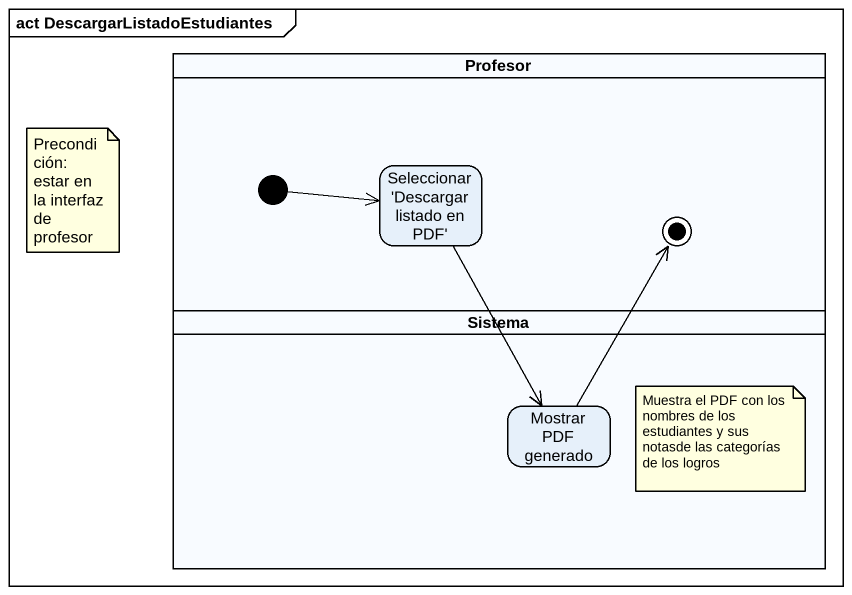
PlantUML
@startuml
mainframe act DescargarListadoEstudiantes
hide empty description
state Profesor <<partition>> {
  state "Seleccionar 'Descargar listado en PDF'" as Seleccionar_Descargar
  state final1 <<end>>
  [*] -right-> Seleccionar_Descargar
}
state Sistema <<partition>> {
  state "Mostrar PDF generado" as Mostrar_PDF_generado
}
Seleccionar_Descargar --> Mostrar_PDF_generado
Mostrar_PDF_generado -up-> final1
note as N1
  Precondición: estar en la interfaz de profesor
end note
note as N2
  Muestra el PDF con los nombres de los estudiantes y sus notasde las categorías de los logros
end note
@enduml
